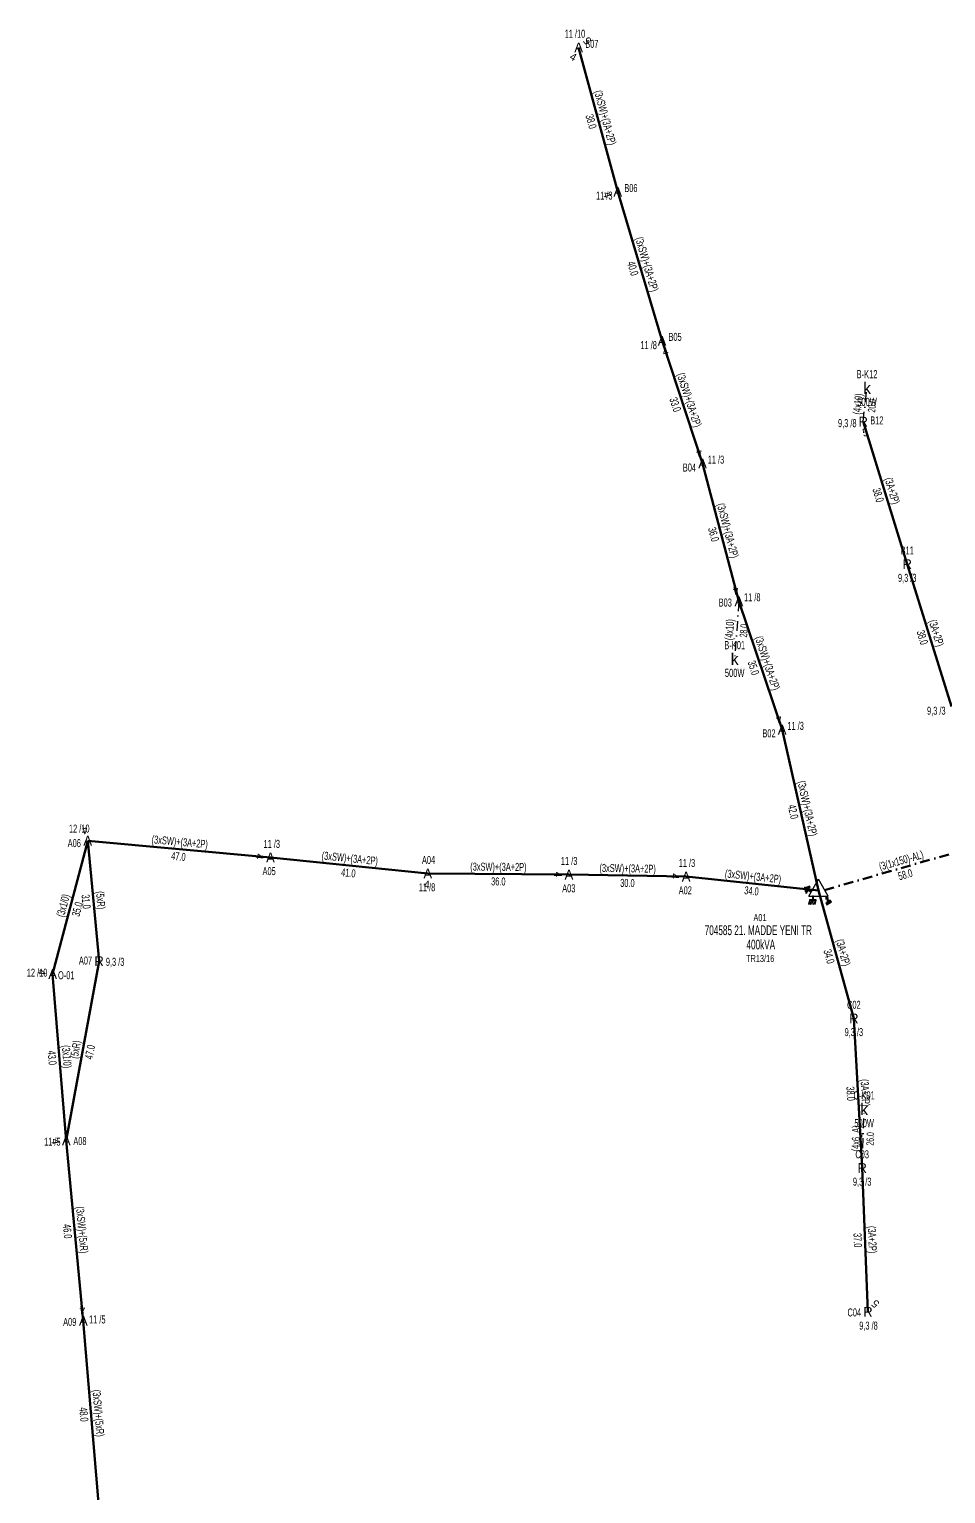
# Model space of a CAD drawing. Header units: millimetres. Extents: x 563565 to 566167, y 4094172 to 4096697.
# Drawn here: x 563565.2 to 563800.1, y 4096019 to 4096394.1 of the extents above; entities that cross this region are included whole.
import ezdxf
from ezdxf.enums import TextEntityAlignment as Align

# ---------------------------------------------------------------- set-up
doc = ezdxf.new("R2010")
doc.units = ezdxf.units.MM
doc.linetypes.add('DASHDOT', pattern=[5, 2.5, -1.25, 0, -1.25])
for name, color, linetype, lineweight in [('DIREK_AG_MEVCUT', 120, 'Continuous', 25), ('DIREK_OG_MEVCUT', 16, 'Continuous', 25), ('HAT_ABONE_YERALTI_MEVCUT', 56, 'DASHDOT', 30), ('HAT_AG_HAVAI_MEVCUT', 126, 'Continuous', 50), ('HAT_OG_HAVAI_MEVCUT', 48, 'Continuous', 70), ('HAT_OG_YERALTI_MEVCUT', 48, 'DASHDOT', 70), ('KOFRE_ABONE_MEVCUT', 6, 'Continuous', 25), ('TRAFO_MEVCUT', 5, 'Continuous', 30), ('TRAFO_TADILAT_BYSK', 5, 'Continuous', 30)]:
    doc.layers.add(name, color=color, linetype=linetype, lineweight=lineweight)
doc.styles.add('Direk', font='B_CAD')
doc.styles.get("Standard").update_dxf_attribs({"font": 'Arial'})

# ---------------------------------------------------------------- blocks, each defined once
blk = doc.blocks.new('MEV_DIREK')
h = blk.add_hatch(color=32)
h.paths.add_polyline_path([(-2.14, 0.97), (-2.35, 1.09), (-3.31, -0.55), (-3.09, -0.67), (-2.67, 0.06), (-1.89, -0.39), (-1.79, -0.22), (-2.56, 0.23)])
h.paths.add_polyline_path([(-3.46, -0.17), (-3.33, -0.25), (-2.61, 0.99), (-2.74, 1.06)])
h.paths.add_polyline_path([(-3.54, 0.29), (-3.41, 0.22), (-3.05, 0.82), (-3.18, 0.9)])
h.paths.add_polyline_path([(-3.58, 0.81), (-3.66, 0.68), (-3.53, 0.61), (-3.45, 0.74)])
h.paths.add_polyline_path([(-1.51, -2.34), (-2.26, -2.33), (-2.52, -3.47), (-2.42, -3.47), (-2.21, -2.53), (-1.91, -2.54), (-2.12, -3.47), (-2.02, -3.47), (-1.81, -2.54), (-1.51, -2.54), (-1.72, -3.47), (-1.62, -3.48), (-1.41, -2.54), (-1.11, -2.54), (-1.32, -3.48), (-1.22, -3.48), (-1.01, -2.54), (-0.71, -2.55), (-0.92, -3.48), (-0.82, -3.48), (-0.56, -2.35), (-1.31, -2.34), (-1.31, -1.44), (-1.51, -1.44)])
at = {"layer": 'TRAFO_MEVCUT'}
for points in [[(2.35, -1.57), (2.12, -1.92), (2.08, -1.44), (1.94, -1.44), (2.01, -2.32), (2.25, -1.96), (2.31, -2.67), (2.1, -2.67), (2.39, -2.87), (2.4, -2.86), (2.64, -2.49), (2.45, -2.63)], [(2.35, -1.57), (2.12, -1.92), (2.08, -1.44), (1.94, -1.44), (2.01, -2.32), (2.25, -1.96), (2.31, -2.67), (2.1, -2.67), (2.39, -2.87), (1.98, -3.19), (2.2, -3.79), (2.26, -3.74), (2.08, -3.26), (2.26, -3.13), (2.44, -3.6), (2.49, -3.56), (2.32, -3.08), (2.49, -2.94), (2.67, -3.42), (2.73, -3.38), (2.55, -2.9), (2.73, -2.76), (2.91, -3.24), (2.97, -3.2), (2.79, -2.72), (2.97, -2.58), (3.15, -3.06), (3.21, -3.01), (2.98, -2.42), (2.4, -2.86), (2.64, -2.49), (2.45, -2.63)], [(2.97, -2.58), (3.15, -3.06), (3.21, -3.01), (2.98, -2.42), (2.4, -2.86), (2.64, -2.49), (2.45, -2.63), (2.35, -1.57), (2.12, -1.92), (2.08, -1.44), (1.94, -1.44), (2.01, -2.32), (2.25, -1.96), (2.31, -2.67), (2.1, -2.67), (2.39, -2.87), (1.98, -3.19), (2.2, -3.79), (2.26, -3.74), (2.08, -3.26), (2.26, -3.13), (2.44, -3.6), (2.49, -3.56), (2.32, -3.08), (2.49, -2.94), (2.67, -3.42), (2.73, -3.38), (2.55, -2.9), (2.73, -2.76), (2.91, -3.24), (2.97, -3.2), (2.79, -2.72)]]:
    blk.add_hatch(color=32, dxfattribs=at).paths.add_polyline_path(points)
at = {"layer": 'TRAFO_MEVCUT', "linetype": 'Continuous'}
for p, q in [((-2.5, -1.44), (0, 2.89)), ((2.5, -1.44), (0, 2.89)), ((-2.5, -1.44), (2.5, -1.44))]:
    blk.add_line(p, q, dxfattribs=at)
at = {"layer": 'TRAFO_MEVCUT', "color": 32, "flags": 128}
blk.add_lwpolyline([(1.94, -1.44), (2.08, -1.44), (2.12, -1.92), (2.35, -1.57), (2.45, -2.63), (2.64, -2.49), (2.4, -2.86), (2.98, -2.42), (3.21, -3.01), (3.15, -3.06), (2.97, -2.58), (2.79, -2.72), (2.97, -3.2), (2.91, -3.24), (2.73, -2.76), (2.55, -2.9), (2.73, -3.38), (2.67, -3.42), (2.49, -2.94), (2.32, -3.08), (2.49, -3.56), (2.44, -3.6), (2.26, -3.13), (2.08, -3.26), (2.26, -3.74), (2.2, -3.79), (1.98, -3.19), (2.39, -2.87), (2.1, -2.67), (2.31, -2.67), (2.25, -1.96), (2.01, -2.32), (1.94, -1.44)], dxfattribs=at)
at = {"layer": 'TRAFO_TADILAT_BYSK', "color": 32, "flags": 128}
for points in [[(-3.53, 0.61), (-3.45, 0.74), (-3.58, 0.81), (-3.66, 0.68), (-3.53, 0.61)], [(-3.41, 0.22), (-3.05, 0.82), (-3.18, 0.9), (-3.54, 0.29), (-3.41, 0.22)], [(-3.33, -0.25), (-2.61, 0.99), (-2.74, 1.06), (-3.46, -0.17), (-3.33, -0.25)], [(-1.79, -0.22), (-2.56, 0.23), (-2.14, 0.97), (-2.35, 1.09), (-3.31, -0.55), (-3.09, -0.67), (-2.67, 0.06), (-1.89, -0.39), (-1.79, -0.22)], [(-1.31, -1.44), (-1.51, -1.44), (-1.51, -2.34), (-2.26, -2.33), (-2.52, -3.47), (-2.42, -3.47), (-2.21, -2.53), (-1.91, -2.54), (-2.12, -3.47), (-2.02, -3.47), (-1.81, -2.54), (-1.51, -2.54), (-1.72, -3.47), (-1.62, -3.48), (-1.41, -2.54), (-1.11, -2.54), (-1.32, -3.48), (-1.22, -3.48), (-1.01, -2.54), (-0.71, -2.55), (-0.92, -3.48), (-0.82, -3.48), (-0.56, -2.35), (-1.31, -2.34), (-1.31, -1.44)]]:
    blk.add_lwpolyline(points, dxfattribs=at)

msp = doc.modelspace()

# ---------------------------------------------------------------- linework, layer by layer
at = {"layer": 'HAT_ABONE_YERALTI_MEVCUT', "flags": 128}
for points in [[(563778.91, 4096293.58), (563779.89, 4096302.18)], [(563747.05, 4096247.57), (563745.98, 4096232.79)], [(563778.64, 4096102.43), (563779.15, 4096117.48)]]:
    msp.add_lwpolyline(points, dxfattribs=at)
at = {"layer": 'HAT_AG_HAVAI_MEVCUT'}
for p, q in [((563790.19, 4096257.08), (563778.91, 4096293.58)), ((563801.56, 4096220.66), (563790.19, 4096257.08)), ((563580.22, 4096186.25), (563583.136931, 4096155.41055)), ((563767.45, 4096173.49), (563776.51, 4096140.73)), ((563583.136931, 4096155.41055), (563574.721, 4096109.485)), ((563776.51, 4096140.73), (563778.64, 4096102.43)), ((563778.64, 4096102.43), (563780.12, 4096065.58))]:
    msp.add_line(p, q, dxfattribs=at)
at = {"layer": 'HAT_OG_HAVAI_MEVCUT'}
for p, q in [((563706.001023, 4096389.425884), (563716.02, 4096352.45)), ((563727.36, 4096314.25), (563716.02, 4096352.45)), ((563737.74, 4096282.83), (563727.36, 4096314.25)), ((563747.05, 4096247.57), (563737.74, 4096282.83)), ((563758.14, 4096214.7), (563747.05, 4096247.57)), ((563767.45, 4096173.49), (563758.14, 4096214.7)), ((563571.225992, 4096152.107435), (563580.22, 4096186.25)), ((563627.036204, 4096181.952154), (563580.22, 4096186.25)), ((563667.344875, 4096177.829406), (563627.036204, 4096181.952154)), ((563667.344875, 4096177.829406), (563703.517105, 4096177.560833)), ((563703.517105, 4096177.560833), (563733.530666, 4096177.046556)), ((563733.530666, 4096177.046556), (563767.45, 4096173.49)), ((563571.225992, 4096152.107435), (563574.721, 4096109.485)), ((563574.721, 4096109.485), (563579.087486, 4096063.318677)), ((563579.087486, 4096063.318677), (563583.100717, 4096015.624048))]:
    msp.add_line(p, q, dxfattribs=at)
at = {"layer": 'HAT_OG_YERALTI_MEVCUT', "flags": 128}
msp.add_lwpolyline([(563810.63, 4096185.55), (563767.69, 4096173.23), (563767.47, 4096173.23), (563767.45, 4096173.49)], dxfattribs=at)

# ---------------------------------------------------------------- block references
at = {"layer": 'TRAFO_MEVCUT', "linetype": 'ByBlock'}
msp.add_blockref('MEV_DIREK', (563767.45, 4096173.49), dxfattribs=at)

# ---------------------------------------------------------------- texts
at = {"layer": 'DIREK_AG_MEVCUT', "linetype": 'ByBlock', "width": 0.53}
for s, p in [('9,3 /8', (563774.829905, 4096293.198905)), ('B12', (563782.394832, 4096293.905495)), ('B11', (563790.19, 4096260.58)), ('9,3 /3', (563790.19, 4096253.58)), ('9,3 /3', (563797.639785, 4096219.542465)), ('C02', (563776.51, 4096144.23)), ('9,3 /3', (563776.51, 4096137.23)), ('C03', (563778.64, 4096105.93)), ('9,3 /3', (563778.64, 4096098.93)), ('C04', (563776.622819, 4096065.439543)), ('9,3 /8', (563780.261424, 4096062.058742))]:
    msp.add_text(s, height=2.05, dxfattribs=at).set_placement(p, align=Align.MIDDLE_CENTER)
at = {"layer": 'DIREK_AG_MEVCUT', "linetype": 'ByBlock', "style": 'Direk'}
for p in [(563778.91, 4096293.58), (563790.19, 4096257.08), (563776.51, 4096140.73), (563778.64, 4096102.43), (563780.12, 4096065.58)]:
    msp.add_text('R', height=2.5, dxfattribs=at).set_placement(p, align=Align.MIDDLE_CENTER)
at = {"layer": 'DIREK_AG_MEVCUT', "color": 32, "style": 'Direk'}
for rotation, p in [(371.254722, (563779.456479, 4096290.833846)), (497.299925, (563782.01885, 4096067.637758))]:
    msp.add_text('5', height=2, rotation=rotation, dxfattribs=at).set_placement(p, align=Align.MIDDLE_CENTER)
at = {"layer": 'DIREK_AG_MEVCUT', "width": 0.53}
for s, p in [('A07', (563579.640237, 4096155.562642)), ('9,3 /3', (563587.231847, 4096155.232438))]:
    msp.add_text(s, height=2.05, dxfattribs=at).set_placement(p, align=Align.MIDDLE_CENTER)
at = {"layer": 'DIREK_AG_MEVCUT', "style": 'Direk'}
msp.add_text('R', height=2.5, dxfattribs=at).set_placement((563583.136931, 4096155.41055), align=Align.MIDDLE_CENTER)
at = {"layer": 'DIREK_OG_MEVCUT', "width": 0.53}
for s, p in [('11 /10', (563705.05073, 4096392.933023)), ('B07', (563709.379208, 4096390.341236)), ('12 /10', (563578.044504, 4096189.357108)), ('A06', (563576.774456, 4096185.634996)), ('11 /3', (563627.375096, 4096185.444504)), ('A05', (563626.698157, 4096178.468517)), ('A04', (563667.536142, 4096181.324176)), ('11 /3', (563703.560094, 4096181.061682)), ('11 /3', (563733.743678, 4096180.545586)), ('11 /8', (563667.153335, 4096174.32963)), ('A03', (563703.47413, 4096174.061097)), ('A02', (563733.317989, 4096173.553024)), ('12 /10', (563567.232571, 4096152.459278)), ('O-01', (563574.712486, 4096151.800256)), ('11 /5', (563571.140581, 4096109.168896)), ('A08', (563578.217694, 4096109.332904)), ('A09', (563575.601377, 4096063.007156)), ('11 /5', (563582.667557, 4096063.638594))]:
    msp.add_text(s, height=2.05, dxfattribs=at).set_placement(p, align=Align.MIDDLE_CENTER)
at = {"layer": 'DIREK_OG_MEVCUT', "style": 'Direk'}
for p in [(563706.001023, 4096389.425884), (563580.22, 4096186.25), (563627.036204, 4096181.952154), (563667.344875, 4096177.829406), (563703.517105, 4096177.560833), (563733.530666, 4096177.046556), (563571.225992, 4096152.107435), (563574.721, 4096109.485), (563579.087486, 4096063.318677)]:
    msp.add_text('A', height=2.5, dxfattribs=at).set_placement(p, align=Align.MIDDLE_CENTER)
at = {"layer": 'DIREK_OG_MEVCUT', "color": 32, "style": 'Direk'}
for s, rotation, p in [('5', 127.660818, (563708.21762, 4096391.136644)), ('4', 330.160818, (563704.607835, 4096386.997092)), ('4', 285.504108, (563713.321888, 4096351.701539)), ('4', 377.844721, (563728.218027, 4096311.584707)), ('4', 197.408913, (563736.90227, 4096285.501743)), ('4', 195.754025, (563746.289777, 4096250.264821)), ('4', 197.165483, (563757.313629, 4096217.375278)), ('4', 554.876635, (563579.501132, 4096188.956146)), ('4', 264.606136, (563624.248602, 4096182.215358)), ('4', 355.513746, (563667.12586, 4096175.037985)), ('4', 269.435534, (563700.717241, 4096177.588418)), ('4', 267.767313, (563730.732792, 4096177.155638)), ('4', 260.103523, (563568.467656, 4096152.588667)), ('4', 274.866558, (563571.931094, 4096109.247461)), ('4', 185.254738, (563578.83105, 4096066.106909))]:
    msp.add_text(s, height=2, rotation=rotation, dxfattribs=at).set_placement(p, align=Align.MIDDLE_CENTER)
at = {"layer": 'DIREK_OG_MEVCUT', "linetype": 'ByBlock', "width": 0.53}
for s, p in [('11 /3', (563712.569143, 4096351.470422)), ('B06', (563719.386973, 4096353.405766)), ('11 /8', (563723.936768, 4096313.176712)), ('B05', (563730.699699, 4096315.297098)), ('11 /3', (563741.17854, 4096283.850905)), ('B04', (563734.384759, 4096281.833827)), ('B03', (563743.565105, 4096247.245181)), ('11 /8', (563750.486228, 4096248.602049)), ('11 /3', (563761.59365, 4096215.669938)), ('B02', (563754.770366, 4096213.753657))]:
    msp.add_text(s, height=2.05, dxfattribs=at).set_placement(p, align=Align.MIDDLE_CENTER)
at = {"layer": 'DIREK_OG_MEVCUT', "linetype": 'ByBlock', "style": 'Direk'}
for p in [(563716.02, 4096352.45), (563727.36, 4096314.25), (563737.74, 4096282.83), (563747.05, 4096247.57), (563758.14, 4096214.7)]:
    msp.add_text('A', height=2.5, dxfattribs=at).set_placement(p, align=Align.MIDDLE_CENTER)
at = {"layer": 'HAT_ABONE_YERALTI_MEVCUT', "lineweight": 30, "width": 0.53}
for s, rotation, p in [('(4x10)', 83.498989, (563778.555466, 4096297.976238)), ('(4x10)', 445.859288, (563745.667219, 4096240.241375)), ('(4x6_A)', 88.059158, (563778.045488, 4096109.983787))]:
    msp.add_text(s, height=2.05, rotation=rotation, dxfattribs=at).set_placement(p, align=Align.CENTER)
for s, rotation, p in [('20.0', 83.498989, (563780.244534, 4096297.783762)), ('28.0', 445.859288, (563747.362781, 4096240.118625)), ('26.0', 88.059158, (563779.744512, 4096109.926213))]:
    msp.add_text(s, height=1.9, rotation=rotation, dxfattribs=at).set_placement(p, align=Align.TOP_CENTER)
at = {"layer": 'HAT_AG_HAVAI_MEVCUT', "lineweight": 30, "width": 0.53}
for s, rotation, p in [('(3A+2P)', 287.173298, (563785.362104, 4096275.580973, 281889.455)), ('(3A+2P)', 287.337899, (563796.686379, 4096239.123305, 281895.095)), ('(5xR)', 275.403212, (563582.524689, 4096170.910314)), ('(3A+2P)', 285.459144, (563772.799248, 4096157.336568, 281888.255)), ('(5xR)', 439.616011, (563578.093012, 4096132.600902)), ('(3A+2P)', 273.183144, (563778.423689, 4096121.627199, 281889.32)), ('(3A+2P)', 272.299924, (563780.229315, 4096084.039111, 281890.06))]:
    msp.add_text(s, height=2.05, rotation=rotation, dxfattribs=at).set_placement(p, align=Align.CENTER)
for s, rotation, p in [('38.0', 287.173298, (563783.737896, 4096275.079027, 281889.455)), ('38.0', 287.337899, (563795.063621, 4096238.616695, 281895.095)), ('31.0', 275.403212, (563580.832242, 4096170.750235)), ('34.0', 285.459144, (563771.160752, 4096156.883432, 281888.255)), ('47.0', 439.616011, (563579.76517, 4096132.294486)), ('38.0', 273.183144, (563776.726311, 4096121.532801, 281889.32)), ('37.0', 272.299924, (563778.530685, 4096083.970889, 281890.06))]:
    msp.add_text(s, height=2.05, rotation=rotation, dxfattribs=at).set_placement(p, align=Align.TOP_CENTER)
at = {"layer": 'HAT_OG_HAVAI_MEVCUT', "lineweight": 30, "width": 0.53}
for s, rotation, p in [('(3xSW)+(3A+2P)', 285.160817, (563711.830928, 4096371.160242)), ('(3xSW)+(3A+2P)', 286.533976, (563722.504853, 4096333.591896, 281858.01)), ('(3xSW)+(3A+2P)', 288.281635, (563733.357097, 4096298.806635, 281863.68)), ('(3xSW)+(3A+2P)', 284.790744, (563743.216835, 4096265.416996, 281868.87)), ('(3xSW)+(3A+2P)', 288.643866, (563753.400395, 4096231.406732, 281873.525)), ('(3xSW)+(3A+2P)', 282.73033, (563763.624105, 4096194.282308, 281879.07)), ('(3xSW)+(3A+2P)', 354.754717, (563603.705868, 4096184.947548)), ('(3xSW)+(3A+2P)', 354.160128, (563647.277026, 4096180.736368)), ('(3xSW)+(3A+2P)', 359.574597, (563685.437301, 4096178.545096)), ('(3xSW)+(3A+2P)', 359.018343, (563718.538448, 4096178.15357)), ('(3xSW)+(3A+2P)', 354.014217, (563750.578972, 4096176.113644)), ('(3x1/0)', 75.242121, (563574.901037, 4096169.395242)), ('(3x1/0)', 274.688041, (563573.820778, 4096130.865608)), ('(3xSW)+(5xR)', 275.403054, (563577.750466, 4096086.481876)), ('(3xSW)+(5xR)', 274.809783, (563581.941108, 4096039.542633))]:
    msp.add_text(s, height=2.05, rotation=rotation, dxfattribs=at).set_placement(p, align=Align.CENTER)
for s, rotation, p in [('38.0', 285.160817, (563710.190095, 4096370.715642)), ('40.0', 286.533976, (563720.875147, 4096333.108104, 281858.01)), ('33.0', 288.281635, (563731.742903, 4096298.273365, 281863.68)), ('36.0', 284.790744, (563741.573165, 4096264.983004, 281868.87)), ('35.0', 288.643866, (563751.789605, 4096230.863268, 281873.525)), ('42.0', 282.73033, (563761.965895, 4096193.907692, 281879.07)), ('47.0', 354.754717, (563603.550454, 4096183.254667)), ('41.0', 354.160128, (563647.104053, 4096179.045191)), ('36.0', 359.574597, (563685.424679, 4096176.845143)), ('30.0', 359.018343, (563718.509323, 4096176.45382)), ('34.0', 354.014217, (563750.401694, 4096174.422912)), ('35.0', 75.242121, (563576.544955, 4096168.962193)), ('43.0', 274.688041, (563572.126465, 4096130.726666)), ('46.0', 275.403054, (563576.058019, 4096086.321801)), ('48.0', 274.809783, (563580.247094, 4096039.400091))]:
    msp.add_text(s, height=2.05, rotation=rotation, dxfattribs=at).set_placement(p, align=Align.TOP_CENTER)
at = {"layer": 'HAT_OG_YERALTI_MEVCUT', "lineweight": 30, "width": 0.53}
msp.add_text('(3(1x150)-AL)', height=2.05, rotation=376.008819, dxfattribs=at).set_placement((563788.925582, 4096180.207036), align=Align.CENTER)
msp.add_text('58.0', height=2.05, rotation=376.008819, dxfattribs=at).set_placement((563789.394418, 4096178.572964), align=Align.TOP_CENTER)
at = {"layer": 'KOFRE_ABONE_MEVCUT', "linetype": 'ByBlock', "width": 0.6}
for s, p in [('B-K12', (563779.89, 4096304.68)), ('B-K01', (563745.98, 4096235.29)), ('C-K01', (563779.15, 4096119.98))]:
    msp.add_text(s, height=2.1, dxfattribs=at).set_placement(p, align=Align.CENTER)
at = {"layer": 'KOFRE_ABONE_MEVCUT', "linetype": 'ByBlock', "style": 'Direk'}
for p in [(563779.89, 4096302.18), (563745.98, 4096232.79), (563779.15, 4096117.48)]:
    msp.add_text('k', height=3, dxfattribs=at).set_placement(p, align=Align.MIDDLE_CENTER)
at = {"layer": 'KOFRE_ABONE_MEVCUT', "linetype": 'ByBlock', "width": 0.6}
for p in [(563779.89, 4096299.68), (563745.98, 4096230.29), (563779.15, 4096114.98)]:
    msp.add_text('500W', height=2.1, dxfattribs=at).set_placement(p, align=Align.TOP_CENTER)
at = {"layer": 'TRAFO_MEVCUT', "linetype": 'ByBlock', "width": 0.6}
for s, height, p in [('704585 21. MADDE YENI TR', 2.5, (563752.036274, 4096162.080075)), ('A01', 1.8, (563752.461978, 4096165.645343)), ('400kVA', 2.5, (563752.67485, 4096158.409647))]:
    msp.add_text(s, height=height, dxfattribs=at).set_placement(p, align=Align.CENTER)
msp.add_text('TR13/16', height=1.8, dxfattribs=at).set_placement((563752.497156, 4096156.984953), align=Align.TOP_CENTER)

doc.saveas('drawing.dxf')
